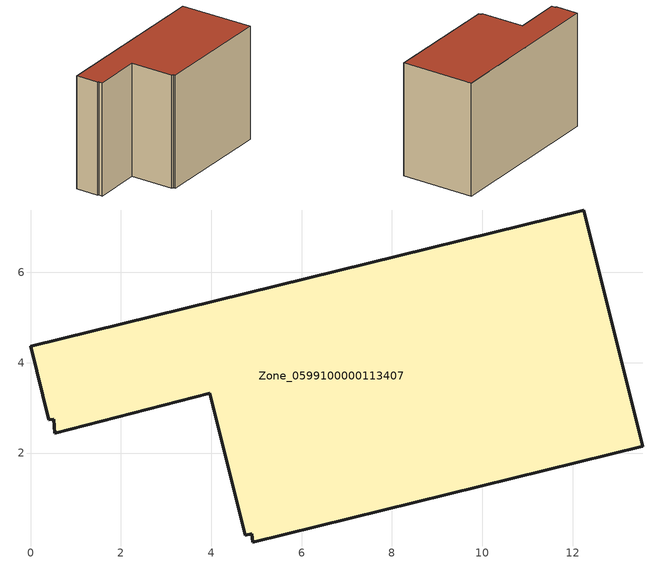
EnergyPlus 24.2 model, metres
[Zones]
Zone_0599100000113407
 floor ground (C_G): 12.25,7.38 13.56,2.15 4.92,0.03 4.89,0.21 4.75,0.18 3.97,3.32 0.54,2.44 0.51,2.75 0.4,2.73 0,4.36 z0
 wall outside (C_F): 13.56,2.15 12.25,7.38 0,4.36 0.4,2.73 0.51,2.75 0.54,2.44 3.97,3.32 4.75,0.18 4.89,0.21 4.92,0.03 13.56,2.15 z0:8.4
 roof outside (C_R): 4.89,0.21 4.92,0.03 13.56,2.15 12.25,7.38 0,4.36 0.4,2.73 0.51,2.75 0.54,2.44 3.97,3.32 4.75,0.18 z8.4
[BUILDING]
Pand.0599100000113407: North Axis=0; Terrain=City; Loads Convergence Tolerance Value=0.04; Temperature Convergence Tolerance Value=0.4; Solar Distribution=FullExterior; Maximum Number of Warmup Days=25; Minimum Number of Warmup Days=1
[Site:Location]
Rotterdam.The.Hague.AP_ZH_NLD Design_Conditions: Latitude=51.96; Longitude=4.45; Time Zone=1; Elevation=-4.5
[SITE:GROUNDTEMPERATURE:BUILDINGSURFACE]
18, 18, 18, 18, 18, 18, 18, 18, 18, 18, 18, 18
[MATERIAL] Thermal Absorptance=0.9; Solar Absorptance=0.7; Visible Absorptance=0.7
Name | Roughness | Thickness | Conductivity | Density | Specific Heat
G.TI.1975-1991 | MediumSmooth | 0.15 | 0.288461 | 540 | 1210
F.TI.1975-1991 | Rough | 0.3 | 0.230769 | 1920 | 840
R.TI.1975-1991 | MediumRough | 0.2 | 0.153846 | 1500 | 1000
[CONSTRUCTION]
C_G: G.TI.1975-1991
C_F: F.TI.1975-1991
C_R: R.TI.1975-1991
[ZONE]
Zone_0599100000113407: Type=1; Multiplier=1; Ceiling Height=Autocalculate; Volume=Autocalculate; Floor Area=autocalculate; Part of Total Floor Area=Yes
[ZONEINFILTRATION:DESIGNFLOWRATE]
Infil_Zone_0599100000113407: Zone or ZoneList or Space or SpaceList=Zone_0599100000113407; Schedule=AlwaysOn; Design Flow Rate Calculation Method=Flow/Area; Flow Rate per Floor Area=0.003; Constant Term Coefficient=1; Temperature Term Coefficient=0; Velocity Term Coefficient=0; Velocity Squared Term Coefficient=0
[HVACTEMPLATE:ZONE:IDEALLOADSAIRSYSTEM]
Zone_0599100000113407: Maximum Heating Supply Air Temperature=50; Minimum Cooling Supply Air Temperature=13; Maximum Heating Supply Air Humidity Ratio=0.0156; Minimum Cooling Supply Air Humidity Ratio=0.0077; Heating Limit=NoLimit; Cooling Limit=NoLimit; Dehumidification Control Type=ConstantSensibleHeatRatio; Cooling Sensible Heat Ratio=0.7; Dehumidification Setpoint=60; Humidification Control Type=None; Humidification Setpoint=30; Outdoor Air Method=None; Outdoor Air Flow Rate per Person=0.00944; Outdoor Air Flow Rate per Zone Floor Area=0; Outdoor Air Flow Rate per Zone=0; Demand Controlled Ventilation Type=None; Outdoor Air Economizer Type=NoEconomizer; Heat Recovery Type=None; Sensible Heat Recovery Effectiveness=0.7; Latent Heat Recovery Effectiveness=0.65
[ZONECONTROL:THERMOSTAT]
ThermostatControl_Zone_0599100000113407: Zone or ZoneList=Zone_0599100000113407; Control Type Schedule=DualSetpointControlType; Control 1=Thermostat_Zone_0599100000113407; Temperature Difference Between Cutout And Setpoint=0
[THERMOSTATSETPOINT:DUALSETPOINT]
Thermostat_Zone_0599100000113407: Heating Setpoint Temperature Schedule=HeatingSetpoint_Zone_0599100000113407; Cooling Setpoint Temperature Schedule=CoolingSetpoint_Zone_0599100000113407
[SCHEDULE:COMPACT]
HeatingSetpoint_Zone_0599100000113407: Through: 12/31, For: AllDays, Until: 24:00, 21
CoolingSetpoint_Zone_0599100000113407: Through: 12/31, For: AllDays, Until: 24:00, 24
DualSetpointControlType: Through: 12/31, For: AllDays, Until: 24:00, 4
AlwaysOn: Through: 12/31, For: AllDays, Until: 24:00, 1
